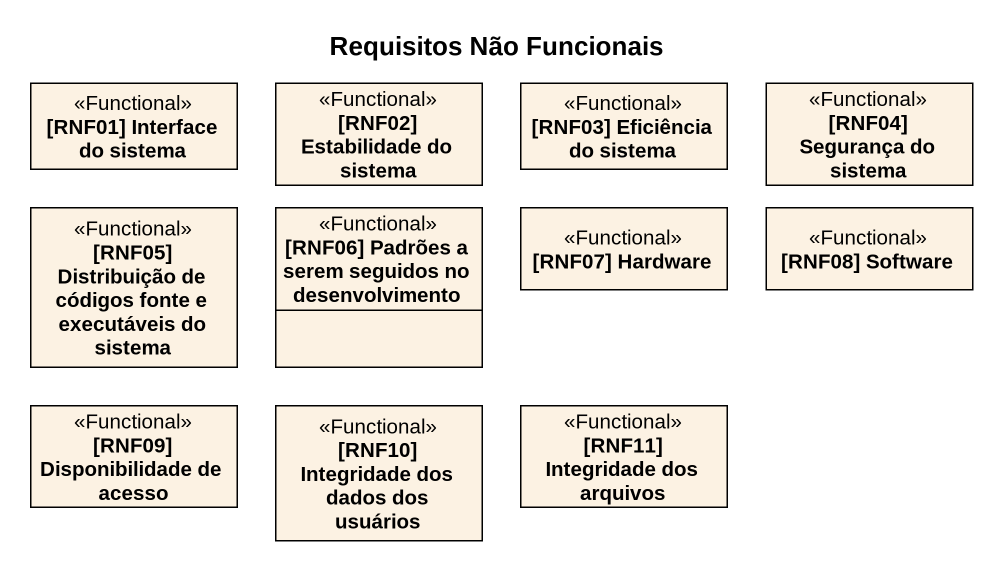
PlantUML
@startuml
title Requisitos Não Funcionais
hide circle
hide empty members
class "[RNF01] Interface do sistema" as RNF01_Interface_do_sistema <<Functional>>
class "[RNF02] Estabilidade do sistema" as RNF02_Estabilidade_do <<Functional>>
class "[RNF03] Eficiência do sistema" as RNF03_Eficiência_do_sistema <<Functional>>
class "[RNF04] Segurança do sistema" as RNF04_Segurança_do_sistema <<Functional>>
class "[RNF05] Distribuição de códigos fonte e executáveis do sistema" as RNF05_Distribuição_de <<Functional>>
class "[RNF06] Padrões a serem seguidos no desenvolvimento" as RNF06_Padrões_a_serem <<Functional>>
class "[RNF07] Hardware" as RNF07_Hardware <<Functional>>
class "[RNF08] Software" as RNF08_Software <<Functional>>
class "[RNF09] Disponibilidade de acesso" as RNF09_Disponibilidade_de <<Functional>>
class "[RNF10] Integridade dos dados dos usuários" as RNF10_Integridade_dos_dados <<Functional>>
class "[RNF11] Integridade dos arquivos" as RNF11_Integridade_dos <<Functional>>
@enduml
